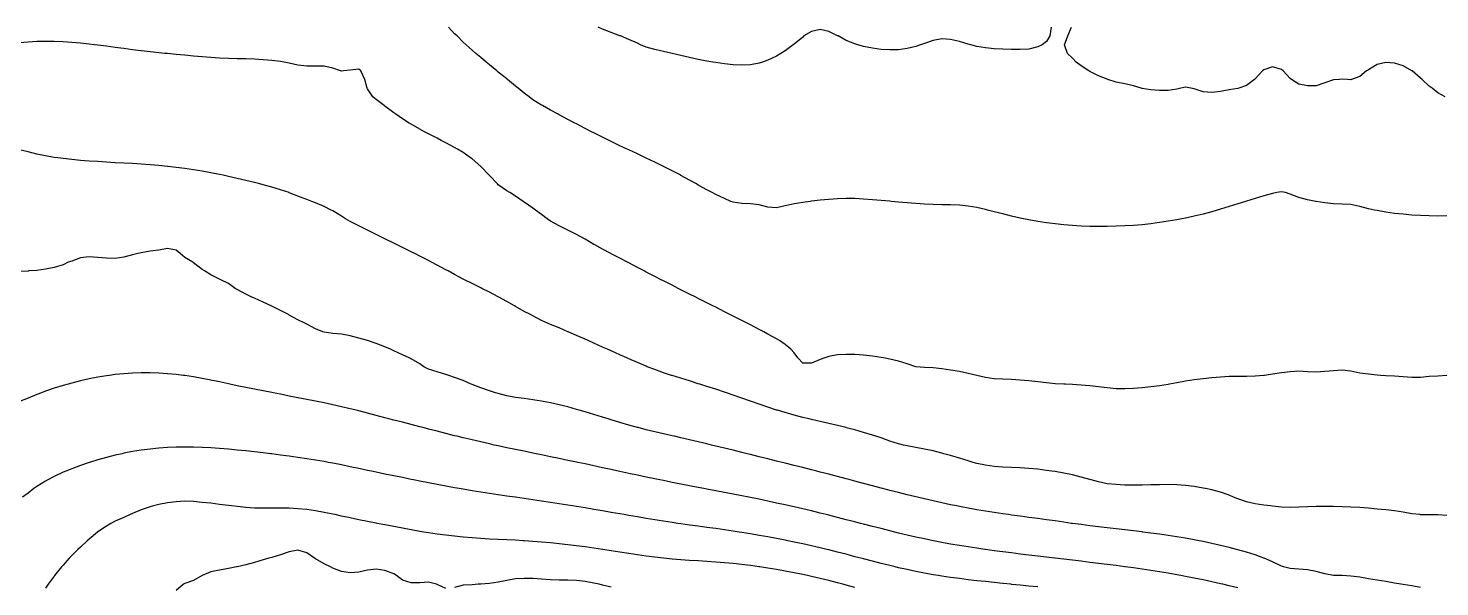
# Model space of a CAD drawing. Extents: x 771911 to 772814, y 1416488 to 1417835.
# Drawn here: x 772115.4 to 772277.6, y 1416984.9 to 1417049.1 of the extents above; entities that cross this region are included whole.
import ezdxf

# ---------------------------------------------------------------- set-up
doc = ezdxf.new("R2010")
doc.units = 0
doc.header["$MEASUREMENT"] = 0
for name, color, linetype in [('747.5', 1, 'CONTINUOUS'), ('748', 1, 'CONTINUOUS'), ('748.5', 1, 'CONTINUOUS'), ('749', 1, 'CONTINUOUS'), ('749.5', 1, 'CONTINUOUS'), ('750', 1, 'CONTINUOUS'), ('750.5', 1, 'CONTINUOUS'), ('751', 1, 'CONTINUOUS'), ('751.5', 1, 'CONTINUOUS')]:
    doc.layers.add(name, color=color, linetype=linetype)

msp = doc.modelspace()

# ---------------------------------------------------------------- linework, layer by layer
at = {"layer": '747.5', "color": 0, "linetype": 'Continuous'}
for points in [[(772163.43, 1416984.72, 747.5), (772162.43, 1416985.17, 747.5), (772162.34, 1416985.21, 747.5), (772161.43, 1416985.45, 747.5), (772160.43, 1416985.36, 747.5), (772159.43, 1416985.37, 747.5), (772158.43, 1416985.68, 747.5), (772157.74, 1416986.21, 747.5), (772157.43, 1416986.39, 747.5), (772156.43, 1416986.8, 747.5), (772155.43, 1416986.95, 747.5), (772154.43, 1416986.82, 747.5), (772153.43, 1416986.6, 747.5), (772152.43, 1416986.54, 747.5), (772151.43, 1416986.68, 747.5), (772150.43, 1416987.06, 747.5), (772150.18, 1416987.21, 747.5), (772149.43, 1416987.57, 747.5), (772148.43, 1416988.15, 747.5), (772148.33, 1416988.21, 747.5), (772147.43, 1416988.82, 747.5), (772146.43, 1416989.14, 747.5), (772145.43, 1416988.93, 747.5), (772144.43, 1416988.61, 747.5), (772143.43, 1416988.3, 747.5), (772143.09, 1416988.21, 747.5), (772142.43, 1416988.03, 747.5), (772141.43, 1416987.73, 747.5), (772140.43, 1416987.45, 747.5), (772139.43, 1416987.23, 747.5), (772139.35, 1416987.21, 747.5), (772138.43, 1416987.01, 747.5), (772137.43, 1416986.84, 747.5), (772136.43, 1416986.65, 747.5), (772135.43, 1416986.22, 747.5), (772135.41, 1416986.21, 747.5), (772134.43, 1416985.65, 747.5), (772133.43, 1416985.3, 747.5), (772133.29, 1416985.21, 747.5), (772132.43, 1416984.48, 747.5)], [(772182.43, 1416984.88, 747.5), (772181.43, 1416985.11, 747.5), (772181.03, 1416985.21, 747.5), (772180.43, 1416985.34, 747.5), (772179.43, 1416985.52, 747.5), (772178.43, 1416985.64, 747.5), (772177.43, 1416985.68, 747.5), (772176.43, 1416985.7, 747.5), (772175.43, 1416985.72, 747.5), (772174.43, 1416985.78, 747.5), (772173.43, 1416985.86, 747.5), (772172.43, 1416985.89, 747.5), (772171.43, 1416985.83, 747.5), (772170.43, 1416985.66, 747.5), (772169.43, 1416985.44, 747.5), (772168.43, 1416985.31, 747.5), (772167.43, 1416985.22, 747.5), (772167.14, 1416985.21, 747.5), (772166.43, 1416985.16, 747.5), (772165.43, 1416985.12, 747.5), (772164.43, 1416984.82, 747.5)]]:
    msp.add_polyline3d(points, dxfattribs=at)
at = {"layer": '748', "color": 0, "linetype": 'Continuous'}
msp.add_polyline3d([(772210.43, 1416984.82, 748), (772209.43, 1416985.1, 748), (772209.05, 1416985.21, 748), (772208.43, 1416985.38, 748), (772207.43, 1416985.64, 748), (772206.43, 1416985.88, 748), (772205.43, 1416986.11, 748), (772204.97, 1416986.21, 748), (772204.43, 1416986.32, 748), (772203.43, 1416986.53, 748), (772202.43, 1416986.72, 748), (772201.43, 1416986.9, 748), (772200.43, 1416987.07, 748), (772199.52, 1416987.21, 748), (772199.43, 1416987.22, 748), (772198.43, 1416987.36, 748), (772197.43, 1416987.48, 748), (772196.43, 1416987.59, 748), (772195.43, 1416987.68, 748), (772194.43, 1416987.75, 748), (772193.43, 1416987.82, 748), (772192.43, 1416987.89, 748), (772191.43, 1416987.96, 748), (772190.43, 1416988.03, 748), (772189.43, 1416988.11, 748), (772188.43, 1416988.21, 748), (772188.42, 1416988.21, 748), (772187.43, 1416988.31, 748), (772186.43, 1416988.44, 748), (772185.43, 1416988.58, 748), (772184.43, 1416988.73, 748), (772183.43, 1416988.89, 748), (772182.43, 1416989.05, 748), (772181.46, 1416989.21, 748), (772181.43, 1416989.21, 748), (772180.43, 1416989.36, 748), (772179.43, 1416989.51, 748), (772178.43, 1416989.64, 748), (772177.43, 1416989.76, 748), (772176.43, 1416989.87, 748), (772175.43, 1416989.96, 748), (772174.43, 1416990.05, 748), (772173.43, 1416990.13, 748), (772172.43, 1416990.2, 748), (772172.3, 1416990.21, 748), (772171.43, 1416990.26, 748), (772170.43, 1416990.31, 748), (772169.43, 1416990.36, 748), (772168.43, 1416990.41, 748), (772167.43, 1416990.47, 748), (772166.43, 1416990.54, 748), (772165.43, 1416990.63, 748), (772164.43, 1416990.72, 748), (772163.43, 1416990.84, 748), (772162.43, 1416990.97, 748), (772161.43, 1416991.12, 748), (772160.88, 1416991.21, 748), (772160.43, 1416991.28, 748), (772159.43, 1416991.46, 748), (772158.43, 1416991.65, 748), (772157.43, 1416991.84, 748), (772156.43, 1416992.03, 748), (772155.52, 1416992.21, 748), (772155.43, 1416992.22, 748), (772154.43, 1416992.42, 748), (772153.43, 1416992.62, 748), (772152.43, 1416992.83, 748), (772151.43, 1416993.05, 748), (772150.7, 1416993.21, 748), (772150.43, 1416993.26, 748), (772149.43, 1416993.47, 748), (772148.43, 1416993.65, 748), (772147.43, 1416993.8, 748), (772146.43, 1416993.89, 748), (772145.43, 1416993.94, 748), (772144.43, 1416993.96, 748), (772143.43, 1416993.95, 748), (772142.43, 1416993.94, 748), (772141.43, 1416993.97, 748), (772140.43, 1416994.03, 748), (772139.43, 1416994.13, 748), (772138.8, 1416994.21, 748), (772138.43, 1416994.25, 748), (772137.43, 1416994.38, 748), (772136.43, 1416994.51, 748), (772135.43, 1416994.62, 748), (772134.43, 1416994.71, 748), (772133.43, 1416994.75, 748), (772132.43, 1416994.69, 748), (772131.43, 1416994.56, 748), (772130.43, 1416994.36, 748), (772129.83, 1416994.21, 748), (772129.43, 1416994.11, 748), (772128.43, 1416993.77, 748), (772127.43, 1416993.33, 748), (772127.15, 1416993.21, 748), (772126.43, 1416992.9, 748), (772125.43, 1416992.46, 748), (772124.94, 1416992.21, 748), (772124.43, 1416991.89, 748), (772123.43, 1416991.23, 748), (772123.4, 1416991.21, 748), (772122.43, 1416990.41, 748), (772122.21, 1416990.21, 748), (772121.43, 1416989.49, 748), (772121.13, 1416989.21, 748), (772120.43, 1416988.51, 748), (772120.15, 1416988.21, 748), (772119.43, 1416987.41, 748), (772119.26, 1416987.21, 748), (772118.47, 1416986.21, 748), (772118.43, 1416986.16, 748), (772117.73, 1416985.21, 748), (772117.43, 1416984.76, 748)], dxfattribs=at)
at = {"layer": '748.5', "color": 0, "linetype": 'Continuous'}
msp.add_polyline3d([(772231.43, 1416984.91, 748.5), (772230.43, 1416985.01, 748.5), (772229.43, 1416985.11, 748.5), (772228.43, 1416985.2, 748.5), (772228.38, 1416985.21, 748.5), (772227.43, 1416985.3, 748.5), (772226.43, 1416985.4, 748.5), (772225.43, 1416985.51, 748.5), (772224.43, 1416985.62, 748.5), (772223.43, 1416985.73, 748.5), (772222.43, 1416985.86, 748.5), (772221.43, 1416985.99, 748.5), (772220.43, 1416986.14, 748.5), (772220.03, 1416986.21, 748.5), (772219.43, 1416986.3, 748.5), (772218.43, 1416986.48, 748.5), (772217.43, 1416986.68, 748.5), (772216.43, 1416986.89, 748.5), (772215.43, 1416987.11, 748.5), (772215.04, 1416987.21, 748.5), (772214.43, 1416987.35, 748.5), (772213.43, 1416987.6, 748.5), (772212.43, 1416987.86, 748.5), (772211.43, 1416988.12, 748.5), (772211.1, 1416988.21, 748.5), (772210.43, 1416988.38, 748.5), (772209.43, 1416988.65, 748.5), (772208.43, 1416988.9, 748.5), (772207.43, 1416989.15, 748.5), (772207.19, 1416989.21, 748.5), (772206.43, 1416989.39, 748.5), (772205.43, 1416989.63, 748.5), (772204.43, 1416989.85, 748.5), (772203.43, 1416990.06, 748.5), (772202.73, 1416990.21, 748.5), (772202.43, 1416990.27, 748.5), (772201.43, 1416990.47, 748.5), (772200.43, 1416990.66, 748.5), (772199.43, 1416990.83, 748.5), (772198.43, 1416991, 748.5), (772197.43, 1416991.16, 748.5), (772197.11, 1416991.21, 748.5), (772196.43, 1416991.31, 748.5), (772195.43, 1416991.46, 748.5), (772194.43, 1416991.6, 748.5), (772193.43, 1416991.73, 748.5), (772192.43, 1416991.87, 748.5), (772191.43, 1416992.01, 748.5), (772190.43, 1416992.15, 748.5), (772190.08, 1416992.21, 748.5), (772189.43, 1416992.31, 748.5), (772188.43, 1416992.46, 748.5), (772187.43, 1416992.62, 748.5), (772186.43, 1416992.78, 748.5), (772185.43, 1416992.95, 748.5), (772184.43, 1416993.12, 748.5), (772183.93, 1416993.21, 748.5), (772183.43, 1416993.29, 748.5), (772182.43, 1416993.47, 748.5), (772181.43, 1416993.64, 748.5), (772180.43, 1416993.81, 748.5), (772179.43, 1416993.98, 748.5), (772178.43, 1416994.14, 748.5), (772178.02, 1416994.21, 748.5), (772177.43, 1416994.3, 748.5), (772176.43, 1416994.46, 748.5), (772175.43, 1416994.61, 748.5), (772174.43, 1416994.76, 748.5), (772173.43, 1416994.91, 748.5), (772172.43, 1416995.05, 748.5), (772171.43, 1416995.2, 748.5), (772171.38, 1416995.21, 748.5), (772170.43, 1416995.34, 748.5), (772169.43, 1416995.49, 748.5), (772168.43, 1416995.64, 748.5), (772167.43, 1416995.8, 748.5), (772166.43, 1416995.96, 748.5), (772165.43, 1416996.13, 748.5), (772164.97, 1416996.21, 748.5), (772164.43, 1416996.3, 748.5), (772163.43, 1416996.48, 748.5), (772162.43, 1416996.67, 748.5), (772161.43, 1416996.86, 748.5), (772160.43, 1416997.06, 748.5), (772159.7, 1416997.21, 748.5), (772159.43, 1416997.26, 748.5), (772158.43, 1416997.47, 748.5), (772157.43, 1416997.67, 748.5), (772156.43, 1416997.88, 748.5), (772155.43, 1416998.09, 748.5), (772154.89, 1416998.21, 748.5), (772154.43, 1416998.3, 748.5), (772153.43, 1416998.51, 748.5), (772152.43, 1416998.72, 748.5), (772151.43, 1416998.92, 748.5), (772150.43, 1416999.11, 748.5), (772149.91, 1416999.21, 748.5), (772149.43, 1416999.3, 748.5), (772148.43, 1416999.47, 748.5), (772147.43, 1416999.63, 748.5), (772146.43, 1416999.79, 748.5), (772145.43, 1416999.93, 748.5), (772144.43, 1417000.06, 748.5), (772143.43, 1417000.19, 748.5), (772143.27, 1417000.21, 748.5), (772142.43, 1417000.31, 748.5), (772141.43, 1417000.42, 748.5), (772140.43, 1417000.53, 748.5), (772139.43, 1417000.63, 748.5), (772138.43, 1417000.72, 748.5), (772137.43, 1417000.8, 748.5), (772136.43, 1417000.87, 748.5), (772135.43, 1417000.93, 748.5), (772134.43, 1417000.96, 748.5), (772133.43, 1417000.98, 748.5), (772132.43, 1417000.96, 748.5), (772131.43, 1417000.92, 748.5), (772130.43, 1417000.85, 748.5), (772129.43, 1417000.75, 748.5), (772128.43, 1417000.62, 748.5), (772127.43, 1417000.45, 748.5), (772126.43, 1417000.26, 748.5), (772126.21, 1417000.21, 748.5), (772125.43, 1417000.04, 748.5), (772124.43, 1416999.79, 748.5), (772123.43, 1416999.5, 748.5), (772122.47, 1416999.21, 748.5), (772122.43, 1416999.2, 748.5), (772121.43, 1416998.86, 748.5), (772120.43, 1416998.49, 748.5), (772119.75, 1416998.21, 748.5), (772119.43, 1416998.08, 748.5), (772118.43, 1416997.61, 748.5), (772117.68, 1416997.21, 748.5), (772117.43, 1416997.07, 748.5), (772116.43, 1416996.44, 748.5), (772116.09, 1416996.21, 748.5), (772115.43, 1416995.69, 748.5), (772114.79, 1416995.21, 748.5)], dxfattribs=at)
at = {"layer": '749', "color": 0, "linetype": 'Continuous'}
msp.add_polyline3d([(772254.43, 1416984.79, 749), (772253.43, 1416985.04, 749), (772252.69, 1416985.21, 749), (772252.43, 1416985.27, 749), (772251.43, 1416985.5, 749), (772250.43, 1416985.71, 749), (772249.43, 1416985.91, 749), (772248.43, 1416986.11, 749), (772247.87, 1416986.21, 749), (772247.43, 1416986.29, 749), (772246.43, 1416986.47, 749), (772245.43, 1416986.63, 749), (772244.43, 1416986.79, 749), (772243.43, 1416986.94, 749), (772242.43, 1416987.08, 749), (772241.49, 1416987.21, 749), (772241.43, 1416987.21, 749), (772240.43, 1416987.35, 749), (772239.43, 1416987.48, 749), (772238.43, 1416987.61, 749), (772237.43, 1416987.73, 749), (772236.43, 1416987.85, 749), (772235.43, 1416987.97, 749), (772234.43, 1416988.09, 749), (772233.43, 1416988.2, 749), (772233.41, 1416988.21, 749), (772232.43, 1416988.32, 749), (772231.43, 1416988.44, 749), (772230.43, 1416988.56, 749), (772229.43, 1416988.68, 749), (772228.43, 1416988.81, 749), (772227.43, 1416988.93, 749), (772226.43, 1416989.06, 749), (772225.43, 1416989.2, 749), (772225.36, 1416989.21, 749), (772224.43, 1416989.34, 749), (772223.43, 1416989.5, 749), (772222.43, 1416989.66, 749), (772221.43, 1416989.83, 749), (772220.43, 1416990.02, 749), (772219.46, 1416990.21, 749), (772219.43, 1416990.21, 749), (772218.43, 1416990.42, 749), (772217.43, 1416990.64, 749), (772216.43, 1416990.87, 749), (772215.43, 1416991.1, 749), (772215.01, 1416991.21, 749), (772214.43, 1416991.35, 749), (772213.43, 1416991.6, 749), (772212.43, 1416991.86, 749), (772211.43, 1416992.11, 749), (772211.07, 1416992.21, 749), (772210.43, 1416992.37, 749), (772209.43, 1416992.63, 749), (772208.43, 1416992.89, 749), (772207.43, 1416993.14, 749), (772207.14, 1416993.21, 749), (772206.43, 1416993.38, 749), (772205.43, 1416993.63, 749), (772204.43, 1416993.87, 749), (772203.43, 1416994.09, 749), (772202.93, 1416994.21, 749), (772202.43, 1416994.32, 749), (772201.43, 1416994.54, 749), (772200.43, 1416994.76, 749), (772199.43, 1416994.97, 749), (772198.43, 1416995.17, 749), (772198.23, 1416995.21, 749), (772197.43, 1416995.37, 749), (772196.43, 1416995.57, 749), (772195.43, 1416995.76, 749), (772194.43, 1416995.95, 749), (772193.43, 1416996.14, 749), (772193.06, 1416996.21, 749), (772192.43, 1416996.33, 749), (772191.43, 1416996.53, 749), (772190.43, 1416996.72, 749), (772189.43, 1416996.92, 749), (772188.43, 1416997.12, 749), (772188, 1416997.21, 749), (772187.43, 1416997.32, 749), (772186.43, 1416997.53, 749), (772185.43, 1416997.74, 749), (772184.43, 1416997.95, 749), (772183.43, 1416998.16, 749), (772183.21, 1416998.21, 749), (772182.43, 1416998.38, 749), (772181.43, 1416998.59, 749), (772180.43, 1416998.81, 749), (772179.43, 1416999.03, 749), (772178.58, 1416999.21, 749), (772178.43, 1416999.24, 749), (772177.43, 1416999.45, 749), (772176.43, 1416999.67, 749), (772175.43, 1416999.87, 749), (772174.43, 1417000.08, 749), (772173.8, 1417000.21, 749), (772173.43, 1417000.28, 749), (772172.43, 1417000.49, 749), (772171.43, 1417000.69, 749), (772170.43, 1417000.9, 749), (772169.43, 1417001.11, 749), (772168.99, 1417001.21, 749), (772168.43, 1417001.33, 749), (772167.43, 1417001.56, 749), (772166.43, 1417001.79, 749), (772165.43, 1417002.03, 749), (772164.72, 1417002.21, 749), (772164.43, 1417002.28, 749), (772163.43, 1417002.53, 749), (772162.43, 1417002.79, 749), (772161.43, 1417003.04, 749), (772160.8, 1417003.21, 749), (772160.43, 1417003.3, 749), (772159.43, 1417003.56, 749), (772158.43, 1417003.82, 749), (772157.43, 1417004.07, 749), (772156.88, 1417004.21, 749), (772156.43, 1417004.32, 749), (772155.43, 1417004.59, 749), (772154.43, 1417004.87, 749), (772153.43, 1417005.13, 749), (772153.12, 1417005.21, 749), (772152.43, 1417005.38, 749), (772151.43, 1417005.61, 749), (772150.43, 1417005.83, 749), (772149.43, 1417006.04, 749), (772148.63, 1417006.21, 749), (772148.43, 1417006.25, 749), (772147.43, 1417006.45, 749), (772146.43, 1417006.64, 749), (772145.43, 1417006.84, 749), (772144.43, 1417007.04, 749), (772143.57, 1417007.21, 749), (772143.43, 1417007.23, 749), (772142.43, 1417007.43, 749), (772141.43, 1417007.62, 749), (772140.43, 1417007.81, 749), (772139.43, 1417008.02, 749), (772138.59, 1417008.21, 749), (772138.43, 1417008.24, 749), (772137.43, 1417008.47, 749), (772136.43, 1417008.68, 749), (772135.43, 1417008.87, 749), (772134.43, 1417009.04, 749), (772133.43, 1417009.19, 749), (772133.26, 1417009.21, 749), (772132.43, 1417009.31, 749), (772131.43, 1417009.4, 749), (772130.43, 1417009.47, 749), (772129.43, 1417009.5, 749), (772128.43, 1417009.5, 749), (772127.43, 1417009.47, 749), (772126.43, 1417009.4, 749), (772125.43, 1417009.3, 749), (772124.76, 1417009.21, 749), (772124.43, 1417009.16, 749), (772123.43, 1417009, 749), (772122.43, 1417008.8, 749), (772121.43, 1417008.58, 749), (772120.43, 1417008.32, 749), (772120.02, 1417008.21, 749), (772119.43, 1417008.04, 749), (772118.43, 1417007.73, 749), (772117.43, 1417007.39, 749), (772116.96, 1417007.21, 749), (772116.43, 1417007.01, 749), (772115.43, 1417006.61, 749), (772114.44, 1417006.21, 749)], dxfattribs=at)
at = {"layer": '749.5', "color": 0, "linetype": 'Continuous'}
msp.add_polyline3d([(772275.43, 1416984.84, 749.5), (772274.43, 1416985.03, 749.5), (772273.43, 1416985.17, 749.5), (772273.16, 1416985.21, 749.5), (772272.43, 1416985.32, 749.5), (772271.43, 1416985.52, 749.5), (772270.43, 1416985.68, 749.5), (772269.43, 1416985.84, 749.5), (772268.43, 1416986.01, 749.5), (772267.43, 1416986.13, 749.5), (772266.43, 1416986.2, 749.5), (772266.05, 1416986.21, 749.5), (772265.43, 1416986.22, 749.5), (772264.43, 1416986.39, 749.5), (772263.43, 1416986.67, 749.5), (772262.43, 1416986.86, 749.5), (772261.43, 1416986.94, 749.5), (772260.43, 1416987.01, 749.5), (772259.67, 1416987.21, 749.5), (772259.43, 1416987.29, 749.5), (772258.43, 1416987.79, 749.5), (772257.46, 1416988.21, 749.5), (772257.43, 1416988.22, 749.5), (772256.43, 1416988.59, 749.5), (772255.43, 1416988.9, 749.5), (772254.43, 1416989.17, 749.5), (772254.27, 1416989.21, 749.5), (772253.43, 1416989.42, 749.5), (772252.43, 1416989.66, 749.5), (772251.43, 1416989.9, 749.5), (772250.43, 1416990.12, 749.5), (772249.97, 1416990.21, 749.5), (772249.43, 1416990.32, 749.5), (772248.43, 1416990.51, 749.5), (772247.43, 1416990.67, 749.5), (772246.43, 1416990.83, 749.5), (772245.43, 1416990.97, 749.5), (772244.43, 1416991.1, 749.5), (772243.53, 1416991.21, 749.5), (772243.43, 1416991.22, 749.5), (772242.43, 1416991.34, 749.5), (772241.43, 1416991.46, 749.5), (772240.43, 1416991.58, 749.5), (772239.43, 1416991.7, 749.5), (772238.43, 1416991.82, 749.5), (772237.43, 1416991.94, 749.5), (772236.43, 1416992.06, 749.5), (772235.43, 1416992.18, 749.5), (772235.26, 1416992.21, 749.5), (772234.43, 1416992.33, 749.5), (772233.43, 1416992.48, 749.5), (772232.43, 1416992.62, 749.5), (772231.43, 1416992.75, 749.5), (772230.43, 1416992.89, 749.5), (772229.43, 1416993.02, 749.5), (772228.43, 1416993.16, 749.5), (772228.08, 1416993.21, 749.5), (772227.43, 1416993.3, 749.5), (772226.43, 1416993.45, 749.5), (772225.43, 1416993.61, 749.5), (772224.43, 1416993.78, 749.5), (772223.43, 1416993.96, 749.5), (772222.43, 1416994.15, 749.5), (772222.13, 1416994.21, 749.5), (772221.43, 1416994.35, 749.5), (772220.43, 1416994.57, 749.5), (772219.43, 1416994.79, 749.5), (772218.43, 1416995.02, 749.5), (772217.62, 1416995.21, 749.5), (772217.43, 1416995.25, 749.5), (772216.43, 1416995.5, 749.5), (772215.43, 1416995.75, 749.5), (772214.43, 1416996, 749.5), (772213.64, 1416996.21, 749.5), (772213.43, 1416996.26, 749.5), (772212.43, 1416996.53, 749.5), (772211.43, 1416996.79, 749.5), (772210.43, 1416997.06, 749.5), (772209.87, 1416997.21, 749.5), (772209.43, 1416997.33, 749.5), (772208.43, 1416997.59, 749.5), (772207.43, 1416997.85, 749.5), (772206.43, 1416998.11, 749.5), (772206.05, 1416998.21, 749.5), (772205.43, 1416998.37, 749.5), (772204.43, 1416998.62, 749.5), (772203.43, 1416998.87, 749.5), (772202.43, 1416999.12, 749.5), (772202.08, 1416999.21, 749.5), (772201.43, 1416999.37, 749.5), (772200.43, 1416999.62, 749.5), (772199.43, 1416999.87, 749.5), (772198.43, 1417000.11, 749.5), (772198.04, 1417000.21, 749.5), (772197.43, 1417000.36, 749.5), (772196.43, 1417000.61, 749.5), (772195.43, 1417000.85, 749.5), (772194.43, 1417001.09, 749.5), (772193.95, 1417001.21, 749.5), (772193.43, 1417001.33, 749.5), (772192.43, 1417001.57, 749.5), (772191.43, 1417001.81, 749.5), (772190.43, 1417002.04, 749.5), (772189.68, 1417002.21, 749.5), (772189.43, 1417002.26, 749.5), (772188.43, 1417002.49, 749.5), (772187.43, 1417002.73, 749.5), (772186.43, 1417002.97, 749.5), (772185.54, 1417003.21, 749.5), (772185.43, 1417003.23, 749.5), (772184.43, 1417003.51, 749.5), (772183.43, 1417003.8, 749.5), (772182.43, 1417004.1, 749.5), (772182.08, 1417004.21, 749.5), (772181.43, 1417004.41, 749.5), (772180.43, 1417004.72, 749.5), (772179.43, 1417005.02, 749.5), (772178.76, 1417005.21, 749.5), (772178.43, 1417005.3, 749.5), (772177.43, 1417005.58, 749.5), (772176.43, 1417005.83, 749.5), (772175.43, 1417006.05, 749.5), (772174.62, 1417006.21, 749.5), (772174.43, 1417006.24, 749.5), (772173.43, 1417006.41, 749.5), (772172.43, 1417006.54, 749.5), (772171.43, 1417006.68, 749.5), (772170.43, 1417006.87, 749.5), (772169.43, 1417007.12, 749.5), (772169.13, 1417007.21, 749.5), (772168.43, 1417007.42, 749.5), (772167.43, 1417007.77, 749.5), (772166.43, 1417008.17, 749.5), (772166.35, 1417008.21, 749.5), (772165.43, 1417008.61, 749.5), (772164.43, 1417008.98, 749.5), (772163.75, 1417009.21, 749.5), (772163.43, 1417009.33, 749.5), (772162.43, 1417009.62, 749.5), (772161.43, 1417009.93, 749.5), (772160.91, 1417010.21, 749.5), (772160.43, 1417010.54, 749.5), (772159.43, 1417011.1, 749.5), (772159.19, 1417011.21, 749.5), (772158.43, 1417011.58, 749.5), (772157.43, 1417012.05, 749.5), (772157.08, 1417012.21, 749.5), (772156.43, 1417012.49, 749.5), (772155.43, 1417012.88, 749.5), (772154.43, 1417013.21, 749.5), (772154.43, 1417013.21, 749.5), (772153.43, 1417013.5, 749.5), (772152.43, 1417013.75, 749.5), (772151.43, 1417013.93, 749.5), (772150.43, 1417014.03, 749.5), (772149.43, 1417014.16, 749.5), (772149.29, 1417014.21, 749.5), (772148.43, 1417014.57, 749.5), (772147.43, 1417015.08, 749.5), (772147.2, 1417015.21, 749.5), (772146.43, 1417015.61, 749.5), (772145.43, 1417016.15, 749.5), (772145.33, 1417016.21, 749.5), (772144.43, 1417016.68, 749.5), (772143.43, 1417017.17, 749.5), (772143.35, 1417017.21, 749.5), (772142.43, 1417017.62, 749.5), (772141.43, 1417018.07, 749.5), (772141.13, 1417018.21, 749.5), (772140.43, 1417018.54, 749.5), (772139.43, 1417019.08, 749.5), (772139.23, 1417019.21, 749.5), (772138.43, 1417019.78, 749.5), (772137.57, 1417020.21, 749.5), (772137.43, 1417020.26, 749.5), (772136.43, 1417020.75, 749.5), (772135.68, 1417021.21, 749.5), (772135.43, 1417021.36, 749.5), (772134.43, 1417022.15, 749.5), (772134.36, 1417022.21, 749.5), (772133.43, 1417022.77, 749.5), (772132.91, 1417023.21, 749.5), (772132.43, 1417023.59, 749.5), (772131.43, 1417023.81, 749.5), (772130.43, 1417023.6, 749.5), (772129.43, 1417023.47, 749.5), (772128.43, 1417023.29, 749.5), (772128.04, 1417023.21, 749.5), (772127.43, 1417023.06, 749.5), (772126.43, 1417022.8, 749.5), (772125.43, 1417022.65, 749.5), (772124.43, 1417022.67, 749.5), (772123.43, 1417022.76, 749.5), (772122.43, 1417022.83, 749.5), (772121.43, 1417022.7, 749.5), (772120.43, 1417022.35, 749.5), (772120.03, 1417022.21, 749.5), (772119.43, 1417021.93, 749.5), (772118.43, 1417021.62, 749.5), (772117.43, 1417021.42, 749.5), (772116.43, 1417021.28, 749.5), (772115.49, 1417021.21, 749.5), (772115.43, 1417021.2, 749.5), (772114.43, 1417021.15, 749.5)], dxfattribs=at)
at = {"layer": '750', "color": 0, "linetype": 'Continuous'}
msp.add_polyline3d([(772278.43, 1416993.11, 750), (772277.43, 1416993.18, 750), (772276.43, 1416993.2, 750), (772275.43, 1416993.2, 750), (772275.4, 1416993.21, 750), (772274.43, 1416993.31, 750), (772273.43, 1416993.49, 750), (772272.43, 1416993.63, 750), (772271.43, 1416993.75, 750), (772270.43, 1416993.85, 750), (772269.43, 1416993.94, 750), (772268.43, 1416994.02, 750), (772267.43, 1416994.08, 750), (772266.43, 1416994.12, 750), (772265.43, 1416994.15, 750), (772264.43, 1416994.16, 750), (772263.43, 1416994.15, 750), (772262.43, 1416994.11, 750), (772261.43, 1416994.07, 750), (772260.43, 1416994.04, 750), (772259.43, 1416994.07, 750), (772258.43, 1416994.17, 750), (772258.2, 1416994.21, 750), (772257.43, 1416994.31, 750), (772256.43, 1416994.47, 750), (772255.43, 1416994.69, 750), (772254.43, 1416995.03, 750), (772253.94, 1416995.21, 750), (772253.43, 1416995.43, 750), (772252.43, 1416995.78, 750), (772251.43, 1416996.06, 750), (772250.73, 1416996.21, 750), (772250.43, 1416996.27, 750), (772249.43, 1416996.44, 750), (772248.43, 1416996.56, 750), (772247.43, 1416996.63, 750), (772246.43, 1416996.66, 750), (772245.43, 1416996.65, 750), (772244.43, 1416996.63, 750), (772243.43, 1416996.6, 750), (772242.43, 1416996.59, 750), (772241.43, 1416996.61, 750), (772240.43, 1416996.66, 750), (772239.43, 1416996.76, 750), (772238.43, 1416996.97, 750), (772237.57, 1416997.21, 750), (772237.43, 1416997.25, 750), (772236.43, 1416997.53, 750), (772235.43, 1416997.77, 750), (772234.43, 1416997.98, 750), (772233.43, 1416998.15, 750), (772233.04, 1416998.21, 750), (772232.43, 1416998.3, 750), (772231.43, 1416998.42, 750), (772230.43, 1416998.52, 750), (772229.43, 1416998.58, 750), (772228.43, 1416998.63, 750), (772227.43, 1416998.68, 750), (772226.43, 1416998.75, 750), (772225.43, 1416998.88, 750), (772224.43, 1416999.09, 750), (772224.02, 1416999.21, 750), (772223.43, 1416999.38, 750), (772222.43, 1416999.7, 750), (772221.43, 1417000, 750), (772220.65, 1417000.21, 750), (772220.43, 1417000.27, 750), (772219.43, 1417000.53, 750), (772218.43, 1417000.75, 750), (772217.43, 1417000.93, 750), (772216.43, 1417001.11, 750), (772216, 1417001.21, 750), (772215.43, 1417001.33, 750), (772214.43, 1417001.66, 750), (772213.43, 1417002.02, 750), (772212.85, 1417002.21, 750), (772212.43, 1417002.35, 750), (772211.43, 1417002.66, 750), (772210.43, 1417002.94, 750), (772209.43, 1417003.2, 750), (772209.42, 1417003.21, 750), (772208.43, 1417003.46, 750), (772207.43, 1417003.69, 750), (772206.43, 1417003.92, 750), (772205.43, 1417004.15, 750), (772205.19, 1417004.21, 750), (772204.43, 1417004.39, 750), (772203.43, 1417004.65, 750), (772202.43, 1417004.93, 750), (772201.52, 1417005.21, 750), (772201.43, 1417005.23, 750), (772200.43, 1417005.57, 750), (772199.43, 1417005.91, 750), (772198.56, 1417006.21, 750), (772198.43, 1417006.25, 750), (772197.43, 1417006.61, 750), (772196.43, 1417006.95, 750), (772195.66, 1417007.21, 750), (772195.43, 1417007.29, 750), (772194.43, 1417007.62, 750), (772193.43, 1417007.95, 750), (772192.59, 1417008.21, 750), (772192.43, 1417008.26, 750), (772191.43, 1417008.57, 750), (772190.43, 1417008.88, 750), (772189.43, 1417009.18, 750), (772189.35, 1417009.21, 750), (772188.43, 1417009.51, 750), (772187.43, 1417009.87, 750), (772186.57, 1417010.21, 750), (772186.43, 1417010.26, 750), (772185.43, 1417010.68, 750), (772184.43, 1417011.12, 750), (772184.23, 1417011.21, 750), (772183.43, 1417011.57, 750), (772182.43, 1417012.02, 750), (772182.01, 1417012.21, 750), (772181.43, 1417012.47, 750), (772180.43, 1417012.92, 750), (772179.77, 1417013.21, 750), (772179.43, 1417013.36, 750), (772178.43, 1417013.8, 750), (772177.47, 1417014.21, 750), (772177.43, 1417014.22, 750), (772176.43, 1417014.66, 750), (772175.43, 1417015.07, 750), (772175.11, 1417015.21, 750), (772174.43, 1417015.52, 750), (772173.43, 1417016.04, 750), (772173.14, 1417016.21, 750), (772172.43, 1417016.57, 750), (772171.43, 1417017.14, 750), (772171.3, 1417017.21, 750), (772170.43, 1417017.71, 750), (772169.5, 1417018.21, 750), (772169.43, 1417018.24, 750), (772168.43, 1417018.76, 750), (772167.55, 1417019.21, 750), (772167.43, 1417019.26, 750), (772166.43, 1417019.77, 750), (772165.58, 1417020.21, 750), (772165.43, 1417020.28, 750), (772164.43, 1417020.8, 750), (772163.67, 1417021.21, 750), (772163.43, 1417021.34, 750), (772162.43, 1417021.87, 750), (772161.79, 1417022.21, 750), (772161.43, 1417022.4, 750), (772160.43, 1417022.92, 750), (772159.84, 1417023.21, 750), (772159.43, 1417023.42, 750), (772158.43, 1417023.92, 750), (772157.83, 1417024.21, 750), (772157.43, 1417024.41, 750), (772156.43, 1417024.9, 750), (772155.81, 1417025.21, 750), (772155.43, 1417025.4, 750), (772154.43, 1417025.89, 750), (772153.8, 1417026.21, 750), (772153.43, 1417026.39, 750), (772152.43, 1417026.88, 750), (772151.88, 1417027.21, 750), (772151.43, 1417027.49, 750), (772150.43, 1417028.11, 750), (772150.24, 1417028.21, 750), (772149.43, 1417028.61, 750), (772148.43, 1417029.04, 750), (772148.01, 1417029.21, 750), (772147.43, 1417029.44, 750), (772146.43, 1417029.82, 750), (772145.43, 1417030.19, 750), (772145.4, 1417030.21, 750), (772144.43, 1417030.55, 750), (772143.43, 1417030.85, 750), (772142.43, 1417031.11, 750), (772142.06, 1417031.21, 750), (772141.43, 1417031.36, 750), (772140.43, 1417031.61, 750), (772139.43, 1417031.85, 750), (772138.43, 1417032.08, 750), (772137.83, 1417032.21, 750), (772137.43, 1417032.29, 750), (772136.43, 1417032.49, 750), (772135.43, 1417032.67, 750), (772134.43, 1417032.84, 750), (772133.43, 1417032.98, 750), (772132.43, 1417033.11, 750), (772131.52, 1417033.21, 750), (772131.43, 1417033.22, 750), (772130.43, 1417033.32, 750), (772129.43, 1417033.4, 750), (772128.43, 1417033.48, 750), (772127.43, 1417033.54, 750), (772126.43, 1417033.6, 750), (772125.43, 1417033.65, 750), (772124.43, 1417033.71, 750), (772123.43, 1417033.77, 750), (772122.43, 1417033.84, 750), (772121.43, 1417033.92, 750), (772120.43, 1417034, 750), (772119.43, 1417034.12, 750), (772118.83, 1417034.21, 750), (772118.43, 1417034.26, 750), (772117.43, 1417034.44, 750), (772116.43, 1417034.65, 750), (772115.43, 1417034.89, 750), (772114.43, 1417035.14, 750)], dxfattribs=at)
at = {"layer": '750.5', "color": 0, "linetype": 'Continuous'}
msp.add_polyline3d([(772278.43, 1417009.19, 750.5), (772277.43, 1417009.14, 750.5), (772276.43, 1417009.08, 750.5), (772275.43, 1417008.96, 750.5), (772274.43, 1417008.95, 750.5), (772273.43, 1417009.05, 750.5), (772272.43, 1417009.13, 750.5), (772271.43, 1417009.17, 750.5), (772270.83, 1417009.21, 750.5), (772270.43, 1417009.23, 750.5), (772269.43, 1417009.35, 750.5), (772268.43, 1417009.46, 750.5), (772267.43, 1417009.69, 750.5), (772266.43, 1417009.82, 750.5), (772265.43, 1417009.74, 750.5), (772264.43, 1417009.64, 750.5), (772263.43, 1417009.59, 750.5), (772262.43, 1417009.63, 750.5), (772261.43, 1417009.7, 750.5), (772260.43, 1417009.63, 750.5), (772259.43, 1417009.51, 750.5), (772258.43, 1417009.36, 750.5), (772257.51, 1417009.21, 750.5), (772257.43, 1417009.2, 750.5), (772256.43, 1417009.11, 750.5), (772255.43, 1417009.09, 750.5), (772254.43, 1417009.1, 750.5), (772253.43, 1417009.08, 750.5), (772252.43, 1417009.02, 750.5), (772251.43, 1417008.93, 750.5), (772250.43, 1417008.83, 750.5), (772249.43, 1417008.7, 750.5), (772248.43, 1417008.53, 750.5), (772247.43, 1417008.35, 750.5), (772246.57, 1417008.21, 750.5), (772246.43, 1417008.18, 750.5), (772245.43, 1417008.03, 750.5), (772244.43, 1417007.89, 750.5), (772243.43, 1417007.77, 750.5), (772242.43, 1417007.69, 750.5), (772241.43, 1417007.65, 750.5), (772240.43, 1417007.67, 750.5), (772239.43, 1417007.77, 750.5), (772238.43, 1417007.89, 750.5), (772237.43, 1417008, 750.5), (772236.43, 1417008.1, 750.5), (772235.43, 1417008.17, 750.5), (772234.63, 1417008.21, 750.5), (772234.43, 1417008.22, 750.5), (772233.43, 1417008.26, 750.5), (772232.43, 1417008.35, 750.5), (772231.43, 1417008.48, 750.5), (772230.43, 1417008.59, 750.5), (772229.43, 1417008.68, 750.5), (772228.43, 1417008.74, 750.5), (772227.43, 1417008.79, 750.5), (772226.43, 1417008.81, 750.5), (772225.43, 1417008.95, 750.5), (772224.44, 1417009.21, 750.5), (772224.43, 1417009.21, 750.5), (772223.43, 1417009.44, 750.5), (772222.43, 1417009.64, 750.5), (772221.43, 1417009.81, 750.5), (772220.43, 1417009.96, 750.5), (772219.43, 1417010.07, 750.5), (772218.43, 1417010.12, 750.5), (772217.43, 1417010.2, 750.5), (772217.41, 1417010.21, 750.5), (772216.43, 1417010.53, 750.5), (772215.43, 1417010.83, 750.5), (772214.43, 1417011.07, 750.5), (772213.7, 1417011.21, 750.5), (772213.43, 1417011.26, 750.5), (772212.43, 1417011.42, 750.5), (772211.43, 1417011.54, 750.5), (772210.43, 1417011.61, 750.5), (772209.43, 1417011.62, 750.5), (772208.43, 1417011.56, 750.5), (772207.43, 1417011.38, 750.5), (772206.99, 1417011.21, 750.5), (772206.43, 1417011.03, 750.5), (772205.43, 1417010.62, 750.5), (772204.43, 1417010.62, 750.5), (772203.88, 1417011.21, 750.5), (772203.43, 1417011.8, 750.5), (772203.08, 1417012.21, 750.5), (772202.43, 1417012.75, 750.5), (772201.76, 1417013.21, 750.5), (772201.43, 1417013.4, 750.5), (772200.43, 1417013.96, 750.5), (772199.97, 1417014.21, 750.5), (772199.43, 1417014.49, 750.5), (772198.43, 1417015.01, 750.5), (772198.04, 1417015.21, 750.5), (772197.43, 1417015.52, 750.5), (772196.43, 1417016.02, 750.5), (772196.06, 1417016.21, 750.5), (772195.43, 1417016.53, 750.5), (772194.43, 1417017.04, 750.5), (772194.1, 1417017.21, 750.5), (772193.43, 1417017.55, 750.5), (772192.43, 1417018.05, 750.5), (772192.13, 1417018.21, 750.5), (772191.43, 1417018.56, 750.5), (772190.43, 1417019.05, 750.5), (772190.13, 1417019.21, 750.5), (772189.43, 1417019.56, 750.5), (772188.43, 1417020.06, 750.5), (772188.15, 1417020.21, 750.5), (772187.43, 1417020.58, 750.5), (772186.43, 1417021.09, 750.5), (772186.21, 1417021.21, 750.5), (772185.43, 1417021.62, 750.5), (772184.43, 1417022.14, 750.5), (772184.31, 1417022.21, 750.5), (772183.43, 1417022.67, 750.5), (772182.43, 1417023.19, 750.5), (772182.39, 1417023.21, 750.5), (772181.43, 1417023.71, 750.5), (772180.55, 1417024.21, 750.5), (772180.43, 1417024.27, 750.5), (772179.43, 1417024.85, 750.5), (772178.78, 1417025.21, 750.5), (772178.43, 1417025.39, 750.5), (772177.43, 1417025.9, 750.5), (772176.83, 1417026.21, 750.5), (772176.43, 1417026.4, 750.5), (772175.43, 1417026.95, 750.5), (772175.06, 1417027.21, 750.5), (772174.43, 1417027.68, 750.5), (772173.72, 1417028.21, 750.5), (772173.43, 1417028.42, 750.5), (772172.43, 1417029.12, 750.5), (772172.31, 1417029.21, 750.5), (772171.43, 1417029.79, 750.5), (772170.78, 1417030.21, 750.5), (772170.43, 1417030.42, 750.5), (772169.43, 1417031.12, 750.5), (772169.34, 1417031.21, 750.5), (772168.43, 1417032.18, 750.5), (772168.41, 1417032.21, 750.5), (772167.43, 1417033.2, 750.5), (772167.43, 1417033.21, 750.5), (772166.43, 1417034.08, 750.5), (772166.27, 1417034.21, 750.5), (772165.43, 1417034.81, 750.5), (772164.76, 1417035.21, 750.5), (772164.43, 1417035.41, 750.5), (772163.43, 1417035.95, 750.5), (772162.9, 1417036.21, 750.5), (772162.43, 1417036.46, 750.5), (772161.43, 1417036.97, 750.5), (772160.98, 1417037.21, 750.5), (772160.43, 1417037.51, 750.5), (772159.43, 1417038.08, 750.5), (772159.21, 1417038.21, 750.5), (772158.43, 1417038.69, 750.5), (772157.67, 1417039.21, 750.5), (772157.43, 1417039.38, 750.5), (772156.43, 1417040.14, 750.5), (772156.35, 1417040.21, 750.5), (772155.43, 1417040.93, 750.5), (772155.05, 1417041.21, 750.5), (772154.43, 1417042.14, 750.5), (772154.39, 1417042.21, 750.5), (772154.1, 1417043.21, 750.5), (772153.65, 1417044.21, 750.5), (772153.43, 1417044.39, 750.5), (772152.43, 1417044.28, 750.5), (772151.68, 1417044.21, 750.5), (772151.43, 1417044.17, 750.5), (772151.32, 1417044.21, 750.5), (772150.43, 1417044.51, 750.5), (772149.43, 1417044.74, 750.5), (772148.43, 1417044.76, 750.5), (772147.43, 1417044.74, 750.5), (772146.43, 1417044.85, 750.5), (772145.43, 1417045.09, 750.5), (772144.85, 1417045.21, 750.5), (772144.43, 1417045.29, 750.5), (772143.43, 1417045.41, 750.5), (772142.43, 1417045.48, 750.5), (772141.43, 1417045.54, 750.5), (772140.43, 1417045.57, 750.5), (772139.43, 1417045.6, 750.5), (772138.43, 1417045.62, 750.5), (772137.43, 1417045.66, 750.5), (772136.43, 1417045.72, 750.5), (772135.43, 1417045.81, 750.5), (772134.43, 1417045.9, 750.5), (772133.43, 1417045.99, 750.5), (772132.43, 1417046.08, 750.5), (772131.43, 1417046.18, 750.5), (772131.13, 1417046.21, 750.5), (772130.43, 1417046.28, 750.5), (772129.43, 1417046.38, 750.5), (772128.43, 1417046.5, 750.5), (772127.43, 1417046.62, 750.5), (772126.43, 1417046.76, 750.5), (772125.43, 1417046.89, 750.5), (772124.43, 1417047.03, 750.5), (772123.43, 1417047.16, 750.5), (772123.01, 1417047.21, 750.5), (772122.43, 1417047.28, 750.5), (772121.43, 1417047.39, 750.5), (772120.43, 1417047.47, 750.5), (772119.43, 1417047.54, 750.5), (772118.43, 1417047.57, 750.5), (772117.43, 1417047.58, 750.5), (772116.43, 1417047.56, 750.5), (772115.43, 1417047.51, 750.5), (772114.43, 1417047.44, 750.5)], dxfattribs=at)
at = {"layer": '751', "color": 0, "linetype": 'Continuous'}
msp.add_polyline3d([(772278.43, 1417027.53, 751), (772277.43, 1417027.52, 751), (772276.43, 1417027.53, 751), (772275.43, 1417027.57, 751), (772274.43, 1417027.63, 751), (772273.43, 1417027.72, 751), (772272.43, 1417027.83, 751), (772271.43, 1417027.97, 751), (772270.43, 1417028.14, 751), (772270.15, 1417028.21, 751), (772269.43, 1417028.35, 751), (772268.43, 1417028.62, 751), (772267.43, 1417028.84, 751), (772266.43, 1417028.88, 751), (772265.43, 1417028.92, 751), (772264.43, 1417029.04, 751), (772263.43, 1417029.2, 751), (772263.4, 1417029.21, 751), (772262.43, 1417029.4, 751), (772261.43, 1417029.65, 751), (772260.43, 1417030.04, 751), (772259.89, 1417030.21, 751), (772259.43, 1417030.3, 751), (772258.93, 1417030.21, 751), (772258.43, 1417030.1, 751), (772257.43, 1417029.84, 751), (772256.43, 1417029.55, 751), (772255.43, 1417029.24, 751), (772255.32, 1417029.21, 751), (772254.43, 1417028.92, 751), (772253.43, 1417028.61, 751), (772252.43, 1417028.31, 751), (772252.05, 1417028.21, 751), (772251.43, 1417028.02, 751), (772250.43, 1417027.75, 751), (772249.43, 1417027.51, 751), (772248.43, 1417027.29, 751), (772248, 1417027.21, 751), (772247.43, 1417027.09, 751), (772246.43, 1417026.92, 751), (772245.43, 1417026.77, 751), (772244.43, 1417026.64, 751), (772243.43, 1417026.53, 751), (772242.43, 1417026.45, 751), (772241.43, 1417026.38, 751), (772240.43, 1417026.34, 751), (772239.43, 1417026.31, 751), (772238.43, 1417026.31, 751), (772237.43, 1417026.33, 751), (772236.43, 1417026.37, 751), (772235.43, 1417026.43, 751), (772234.43, 1417026.51, 751), (772233.43, 1417026.62, 751), (772232.43, 1417026.75, 751), (772231.43, 1417026.9, 751), (772230.43, 1417027.08, 751), (772229.79, 1417027.21, 751), (772229.43, 1417027.28, 751), (772228.43, 1417027.51, 751), (772227.43, 1417027.76, 751), (772226.43, 1417028.01, 751), (772225.65, 1417028.21, 751), (772225.43, 1417028.27, 751), (772224.43, 1417028.51, 751), (772223.43, 1417028.67, 751), (772222.43, 1417028.76, 751), (772221.43, 1417028.8, 751), (772220.43, 1417028.82, 751), (772219.43, 1417028.85, 751), (772218.43, 1417028.9, 751), (772217.43, 1417028.97, 751), (772216.43, 1417029.04, 751), (772215.43, 1417029.13, 751), (772214.59, 1417029.21, 751), (772214.43, 1417029.22, 751), (772213.43, 1417029.31, 751), (772212.43, 1417029.4, 751), (772211.43, 1417029.47, 751), (772210.43, 1417029.52, 751), (772209.43, 1417029.53, 751), (772208.43, 1417029.5, 751), (772207.43, 1417029.44, 751), (772206.43, 1417029.35, 751), (772205.43, 1417029.23, 751), (772205.28, 1417029.21, 751), (772204.43, 1417029.09, 751), (772203.43, 1417028.91, 751), (772202.43, 1417028.68, 751), (772201.43, 1417028.45, 751), (772200.43, 1417028.55, 751), (772199.43, 1417028.8, 751), (772198.43, 1417028.92, 751), (772197.43, 1417028.96, 751), (772196.43, 1417029.12, 751), (772196.17, 1417029.21, 751), (772195.43, 1417029.52, 751), (772194.43, 1417030, 751), (772194.03, 1417030.21, 751), (772193.43, 1417030.52, 751), (772192.43, 1417031.08, 751), (772192.24, 1417031.21, 751), (772191.43, 1417031.65, 751), (772190.43, 1417032.19, 751), (772190.41, 1417032.21, 751), (772189.43, 1417032.71, 751), (772188.44, 1417033.21, 751), (772188.43, 1417033.21, 751), (772187.43, 1417033.7, 751), (772186.43, 1417034.18, 751), (772186.38, 1417034.21, 751), (772185.43, 1417034.66, 751), (772184.43, 1417035.13, 751), (772184.27, 1417035.21, 751), (772183.43, 1417035.6, 751), (772182.43, 1417036.08, 751), (772182.18, 1417036.21, 751), (772181.43, 1417036.57, 751), (772180.43, 1417037.07, 751), (772180.17, 1417037.21, 751), (772179.43, 1417037.58, 751), (772178.43, 1417038.1, 751), (772178.24, 1417038.21, 751), (772177.43, 1417038.63, 751), (772176.43, 1417039.16, 751), (772176.34, 1417039.21, 751), (772175.43, 1417039.68, 751), (772174.52, 1417040.21, 751), (772174.43, 1417040.25, 751), (772173.43, 1417040.88, 751), (772172.99, 1417041.21, 751), (772172.43, 1417041.64, 751), (772171.73, 1417042.21, 751), (772171.43, 1417042.46, 751), (772170.51, 1417043.21, 751), (772170.43, 1417043.27, 751), (772169.43, 1417044.07, 751), (772169.27, 1417044.21, 751), (772168.43, 1417044.89, 751), (772168.05, 1417045.21, 751), (772167.43, 1417045.73, 751), (772166.88, 1417046.21, 751), (772166.43, 1417046.6, 751), (772165.76, 1417047.21, 751), (772165.43, 1417047.51, 751), (772164.71, 1417048.21, 751), (772164.43, 1417048.47, 751), (772163.71, 1417049.21, 751)], dxfattribs=at)
at = {"layer": '751.5', "color": 0, "linetype": 'Continuous'}
for points in [[(772232.97, 1417049.21, 751.5), (772232.81, 1417048.21, 751.5), (772232.43, 1417047.58, 751.5), (772231.96, 1417047.21, 751.5), (772231.43, 1417046.96, 751.5), (772230.43, 1417046.69, 751.5), (772229.43, 1417046.64, 751.5), (772228.43, 1417046.66, 751.5), (772227.43, 1417046.7, 751.5), (772226.43, 1417046.74, 751.5), (772225.43, 1417046.84, 751.5), (772224.43, 1417047.01, 751.5), (772223.74, 1417047.21, 751.5), (772223.43, 1417047.27, 751.5), (772222.43, 1417047.57, 751.5), (772221.43, 1417047.82, 751.5), (772220.43, 1417047.89, 751.5), (772219.43, 1417047.7, 751.5), (772218.43, 1417047.36, 751.5), (772217.95, 1417047.21, 751.5), (772217.43, 1417047.01, 751.5), (772216.43, 1417046.76, 751.5), (772215.43, 1417046.63, 751.5), (772214.43, 1417046.61, 751.5), (772213.43, 1417046.67, 751.5), (772212.43, 1417046.8, 751.5), (772211.43, 1417047.01, 751.5), (772210.77, 1417047.21, 751.5), (772210.43, 1417047.3, 751.5), (772209.43, 1417047.69, 751.5), (772208.51, 1417048.21, 751.5), (772208.43, 1417048.24, 751.5), (772207.43, 1417048.73, 751.5), (772206.43, 1417048.94, 751.5), (772205.43, 1417048.72, 751.5), (772204.54, 1417048.21, 751.5), (772204.43, 1417048.09, 751.5), (772203.43, 1417047.26, 751.5), (772203.35, 1417047.21, 751.5), (772202.43, 1417046.5, 751.5), (772201.92, 1417046.21, 751.5), (772201.43, 1417045.91, 751.5), (772200.43, 1417045.42, 751.5), (772199.82, 1417045.21, 751.5), (772199.43, 1417045.07, 751.5), (772198.43, 1417044.91, 751.5), (772197.43, 1417044.87, 751.5), (772196.43, 1417044.91, 751.5), (772195.43, 1417045.01, 751.5), (772194.43, 1417045.15, 751.5), (772194.09, 1417045.21, 751.5), (772193.43, 1417045.32, 751.5), (772192.43, 1417045.51, 751.5), (772191.43, 1417045.73, 751.5), (772190.43, 1417045.96, 751.5), (772189.43, 1417046.2, 751.5), (772189.41, 1417046.21, 751.5), (772188.43, 1417046.44, 751.5), (772187.43, 1417046.67, 751.5), (772186.43, 1417046.94, 751.5), (772185.8, 1417047.21, 751.5), (772185.43, 1417047.38, 751.5), (772184.43, 1417047.82, 751.5), (772183.48, 1417048.21, 751.5), (772183.43, 1417048.22, 751.5), (772182.43, 1417048.62, 751.5), (772181.43, 1417049, 751.5), (772180.91, 1417049.21, 751.5)], [(772278.26, 1417041.21, 751.5), (772277.43, 1417041.69, 751.5), (772276.76, 1417042.21, 751.5), (772276.43, 1417042.44, 751.5), (772275.62, 1417043.21, 751.5), (772275.43, 1417043.35, 751.5), (772274.45, 1417044.21, 751.5), (772274.43, 1417044.22, 751.5), (772273.43, 1417044.79, 751.5), (772272.43, 1417045.07, 751.5), (772271.43, 1417045.15, 751.5), (772270.43, 1417044.94, 751.5), (772269.43, 1417044.33, 751.5), (772269.22, 1417044.21, 751.5), (772268.43, 1417043.55, 751.5), (772267.49, 1417043.21, 751.5), (772267.43, 1417043.19, 751.5), (772267.05, 1417043.21, 751.5), (772266.43, 1417043.23, 751.5), (772266.08, 1417043.21, 751.5), (772265.43, 1417043.17, 751.5), (772264.43, 1417042.81, 751.5), (772263.43, 1417042.49, 751.5), (772262.43, 1417042.48, 751.5), (772261.43, 1417042.68, 751.5), (772260.6, 1417043.21, 751.5), (772260.43, 1417043.31, 751.5), (772259.65, 1417044.21, 751.5), (772259.43, 1417044.35, 751.5), (772258.43, 1417044.68, 751.5), (772257.43, 1417044.31, 751.5), (772257.28, 1417044.21, 751.5), (772256.43, 1417043.27, 751.5), (772256.33, 1417043.21, 751.5), (772255.43, 1417042.51, 751.5), (772254.53, 1417042.21, 751.5), (772254.43, 1417042.17, 751.5), (772253.43, 1417042.04, 751.5), (772252.43, 1417041.83, 751.5), (772251.43, 1417041.7, 751.5), (772250.43, 1417041.81, 751.5), (772249.43, 1417042.12, 751.5), (772249.02, 1417042.21, 751.5), (772248.43, 1417042.32, 751.5), (772247.89, 1417042.21, 751.5), (772247.43, 1417042.1, 751.5), (772246.43, 1417041.94, 751.5), (772245.43, 1417041.93, 751.5), (772244.43, 1417042.01, 751.5), (772243.43, 1417042.18, 751.5), (772243.33, 1417042.21, 751.5), (772242.43, 1417042.47, 751.5), (772241.43, 1417042.72, 751.5), (772240.43, 1417042.92, 751.5), (772239.5, 1417043.21, 751.5), (772239.43, 1417043.23, 751.5), (772238.43, 1417043.63, 751.5), (772237.43, 1417044.14, 751.5), (772237.31, 1417044.21, 751.5), (772236.43, 1417044.79, 751.5), (772235.85, 1417045.21, 751.5), (772235.43, 1417045.66, 751.5), (772234.86, 1417046.21, 751.5), (772234.53, 1417047.21, 751.5), (772234.91, 1417048.21, 751.5), (772235.31, 1417049.21, 751.5)]]:
    msp.add_polyline3d(points, dxfattribs=at)

doc.saveas('drawing.dxf')
